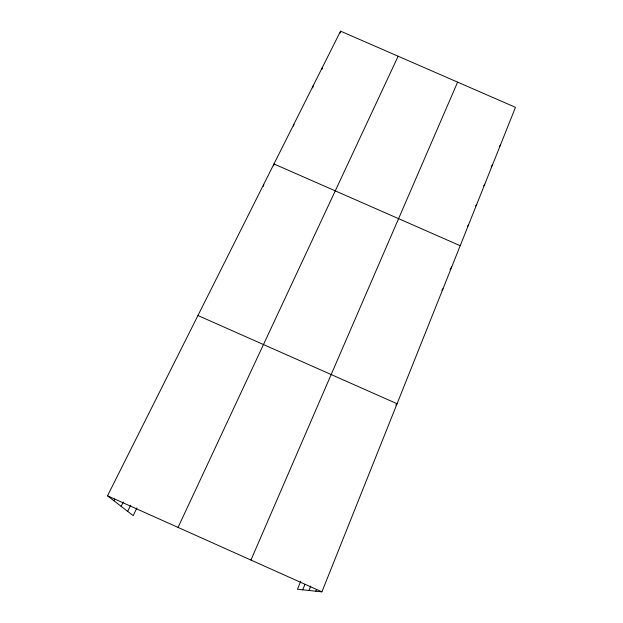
<?xml version="1.0" encoding="UTF-8"?>
<svg xmlns="http://www.w3.org/2000/svg" width="623" height="623" viewBox="0 0 623 623"><rect width="100%" height="100%" fill="white"/><g stroke="black" fill="none" stroke-linecap="round" stroke-linejoin="round"><path stroke-width="0.93" d="M263.506 186.293L263.731 184.361M273.707 165.866L273.964 163.95L460.202 245.719M293.558 126.142L293.877 124.25M312.707 87.851L313.065 85.997M322.021 69.223L322.395 67.385M340.15 33.019L340.571 31.15L515.486 107.343L321.92 591.85L297.475 589.249L300.714 581.329M315.845 591.204L316.57 589.405M308.915 590.464L310.729 585.978M302.723 589.81L304.927 584.405M250.944 560.061L457.617 82.135M178.053 527.416L398.144 56.234M136.912 507.971L133.174 515.634L107.514 495.822L340.571 31.15M127.653 511.374L130.643 505.284M121.158 506.359L123.292 502.037M113.884 500.744L114.749 499.015M499.342 146.724L500.401 145.097M491.103 166.839L492.653 164.488M483.713 185.802L484.764 184.237M475.653 205.909L476.727 204.352M467.445 226.398L468.543 224.841M449.985 269.3L451.698 267.002M441.871 290.201L443.031 288.69M395.776 405.02L397.069 403.743L197.95 315.511M107.514 495.822L321.92 591.85"/></g></svg>
